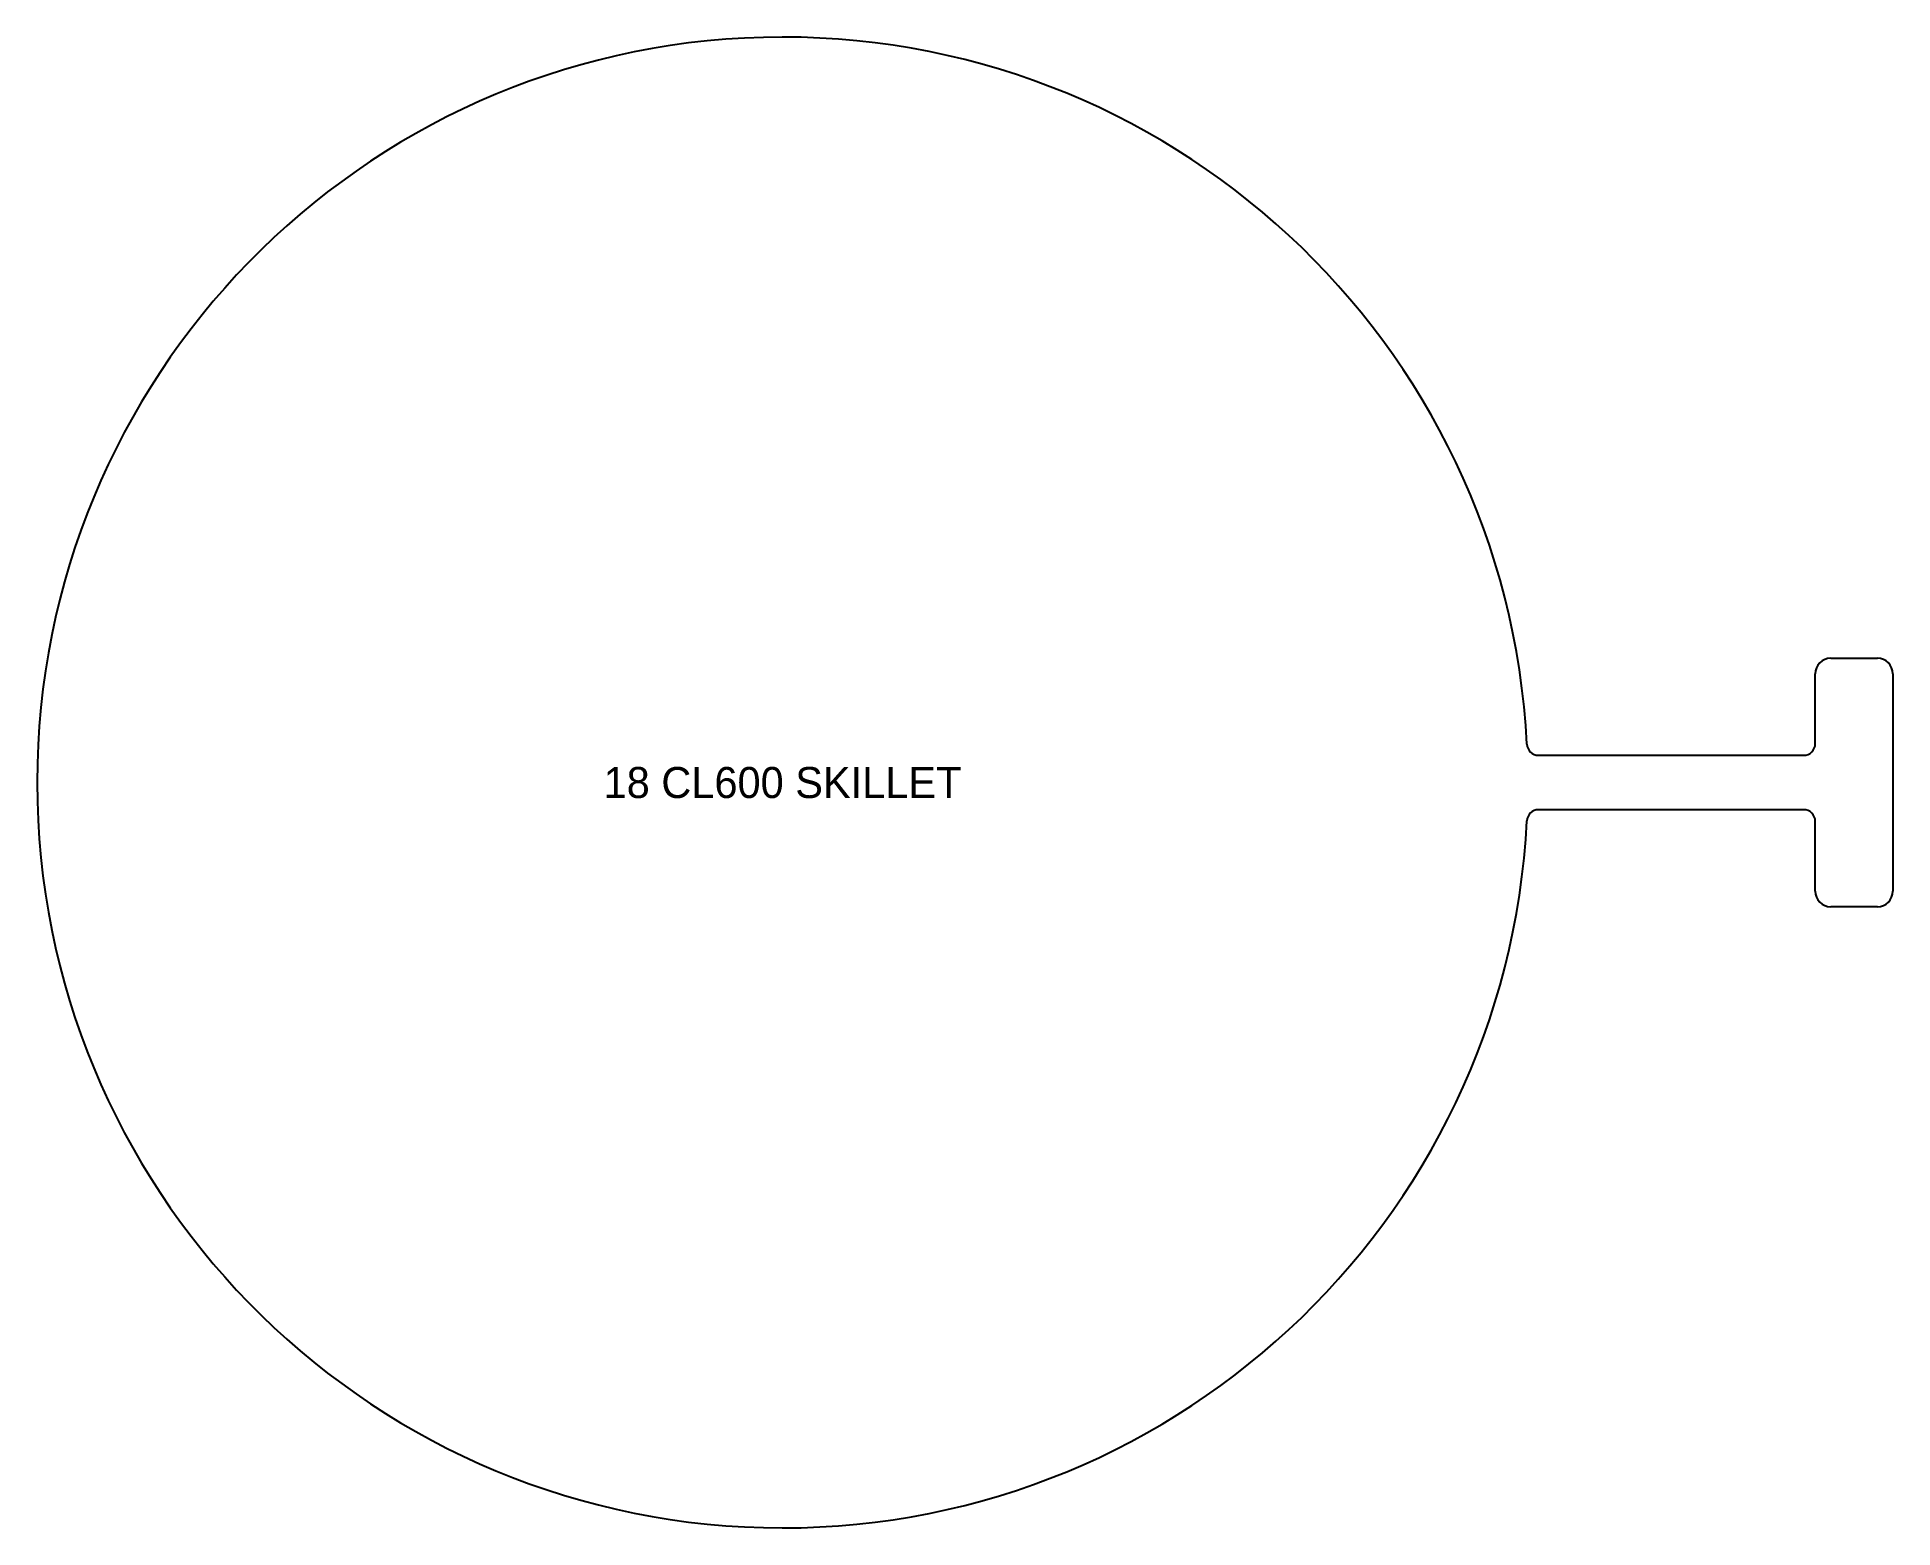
# Model space of a CAD drawing. Header units: inches. Extents: x -12 to 17.9, y -12 to 12.
import ezdxf
from ezdxf.enums import TextEntityAlignment as Align

# ---------------------------------------------------------------- set-up
doc = ezdxf.new("R2010")
doc.units = ezdxf.units.IN
doc.header["$MEASUREMENT"] = 0
doc.layers.add('CUT', color=7, linetype='CONTINUOUS')
doc.layers.add('ETCH', color=1, linetype='CONTINUOUS')

msp = doc.modelspace()

# ---------------------------------------------------------------- linework, layer by layer
at = {"layer": 'CUT'}
for p, q in [((16.875, 2), (17.625, 2)), ((16.625, 0.625), (16.625, 1.75)), ((17.875, 1.75), (17.875, -1.75)), ((12.171464, 0.4375), (16.4375, 0.4375)), ((16.4375, -0.4375), (12.171464, -0.4375)), ((16.625, -1.75), (16.625, -0.625)), ((17.625, -2), (16.875, -2))]:
    msp.add_line(p, q, dxfattribs=at)
for centre, radius, start, end in [((0, 0), 12, 2.939534, 357.060466), ((16.875, 1.75), 0.25, 90, 180), ((17.625, 1.75), 0.25, 0, 90), ((12.171464, 0.625), 0.1875, 182.939534, 270), ((16.4375, 0.625), 0.1875, 270, 0), ((12.171464, -0.625), 0.1875, 90, 177.060466), ((16.4375, -0.625), 0.1875, 0, 90), ((16.875, -1.75), 0.25, 180, 270), ((17.625, -1.75), 0.25, 270, 0)]:
    msp.add_arc(centre, radius, start, end, dxfattribs=at)

# ---------------------------------------------------------------- texts
at = {"layer": 'ETCH'}
msp.add_text('18 CL600 SKILLET', height=0.5, dxfattribs=at).set_placement((0, 0), align=Align.MIDDLE_CENTER)

doc.saveas('drawing.dxf')
